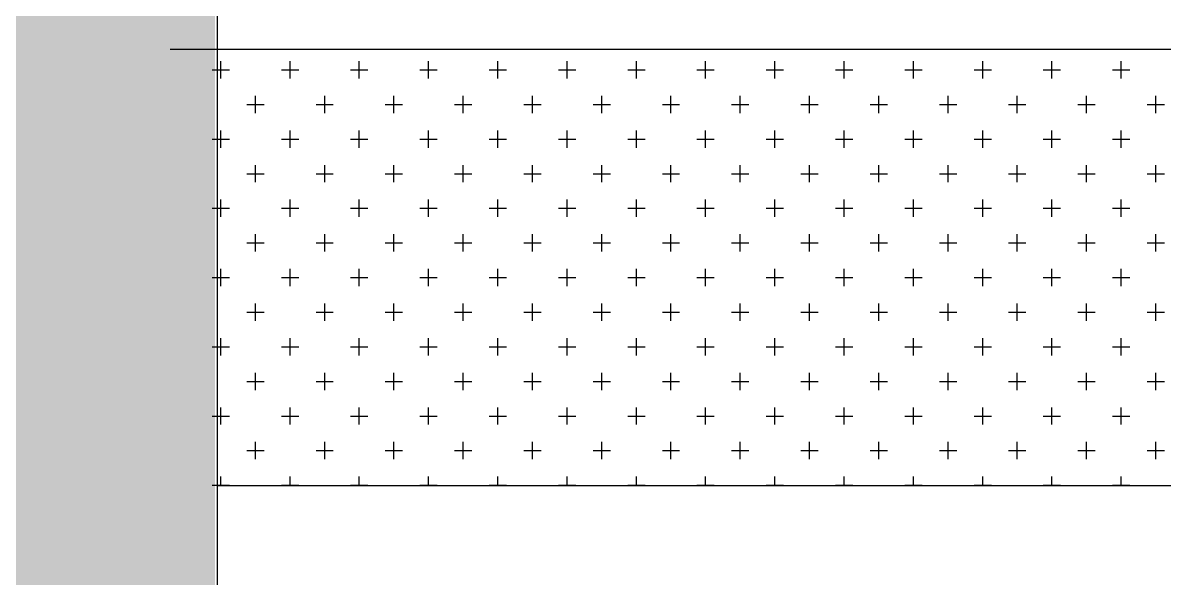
# Model space of a CAD drawing. Header units: millimetres. Extents: x -11 to 1219, y 0 to 1751.
# Drawn here: x 94.6 to 303.9, y 998.4 to 1100.3 of the extents above; entities that cross this region are included whole.
import ezdxf

# ---------------------------------------------------------------- set-up
doc = ezdxf.new("R2010")
doc.units = ezdxf.units.MM
doc.header["$LTSCALE"] = 10
doc.layers.get('0').update_dxf_attribs({"linetype": 'CONTINUOUS'})

msp = doc.modelspace()

# ---------------------------------------------------------------- hatches: boundary and pattern name
h = msp.add_hatch()
h.set_pattern_fill('CROSS', color=256)
h.set_pattern_definition([(0, (8921.3084, -13194.049), (6.35, 6.35), [3.175, -9.525]), (90, (8922.896, -13195.637), (-6.35, 6.35), [3.175, -9.525])])
h.paths.add_polyline_path([(129.8279, 1605.2555), (49.8279, 1605.2555), (49.8279, 335.0438), (129.8279, 335.0438)])
h = msp.add_hatch()
h.set_pattern_fill('CROSS', color=256)
h.set_pattern_definition([(0, (8917.723, -13284.758), (6.35, 6.35), [3.175, -9.525]), (90, (8919.3104, -13286.3455), (-6.35, 6.35), [3.175, -9.525])])
h.paths.add_polyline_path([(663.222, 1095.4294), (126.2424, 1095.4294), (126.2424, 1015.4294), (663.222, 1015.4294)])

# ---------------------------------------------------------------- linework, layer by layer
for p, q in [((130.2487, 1605.2555), (130.2487, 335.0438)), ((121.6421, 1095.4294), (663.222, 1095.4294)), ((130.2487, 1015.4294), (663.222, 1015.4294))]:
    msp.add_line(p, q)

doc.saveas('drawing.dxf')
